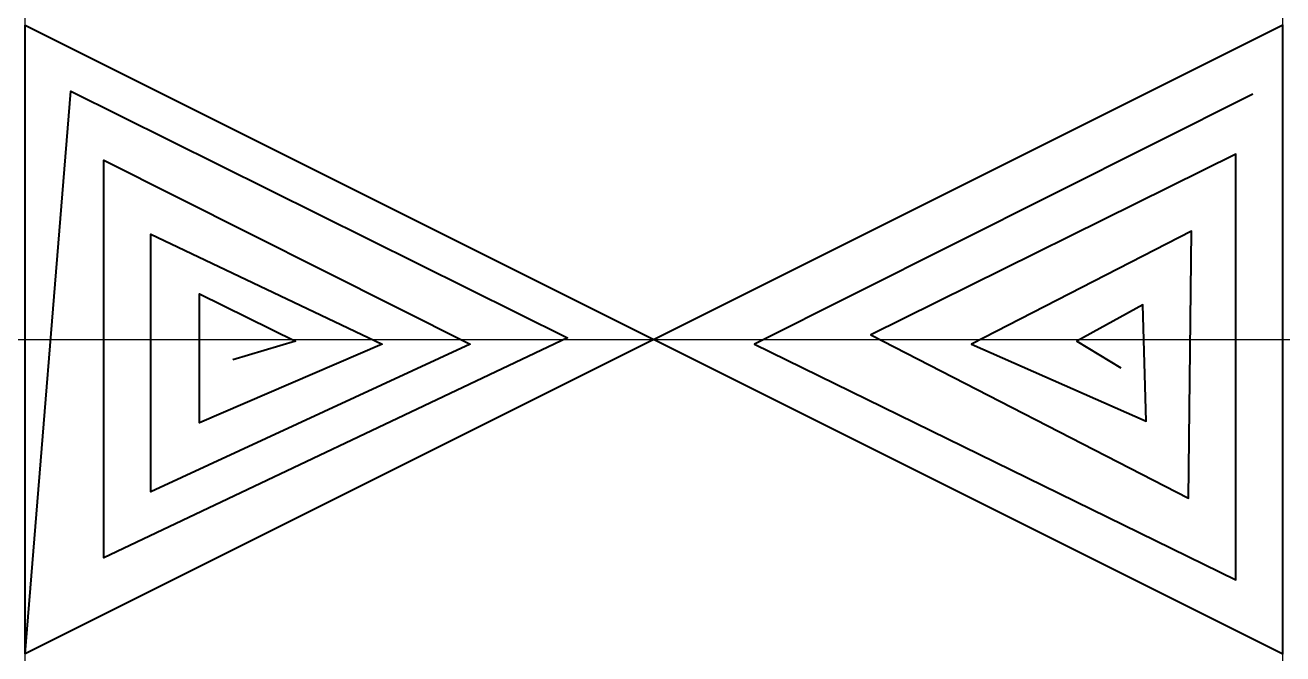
# Model space of a CAD drawing. Header units: metres. Extents: x -0.004 to 0.004, y -0.00197 to 0.00203.
import ezdxf

# ---------------------------------------------------------------- set-up
doc = ezdxf.new("R2010")
doc.units = ezdxf.units.M
doc.header["$PDMODE"] = 2
doc.layers.add('Level 7', color=7, linetype='Continuous')

# ---------------------------------------------------------------- blocks, each defined once
blk = doc.blocks.new('0010031')
at = {"layer": 'Level 7', "color": 2, "linetype": 'Continuous', "lineweight": 40, "flags": 128}
for points in [[(-0.004, -0.00197), (-0.004, 0.00203), (0.004, -0.00197), (0.004, 0.00203), (-0.004, -0.00197), (-0.00371, 0.00161), (-0.00055, 0.00004), (-0.0035, -0.00136), (-0.0035, 0.00117), (-0.00117, 0), (-0.0032, -0.00094), (-0.0032, 0.0007), (-0.00173, 0), (-0.00289, -0.0005), (-0.00289, 0.00032), (-0.00228, 0.00002), (-0.00268, -0.0001)], [(0.00381, 0.00159), (0.00064, 0), (0.0037, -0.0015), (0.0037, 0.00121), (0.00138, 0.00006), (0.0034, -0.00098), (0.00342, 0.00072), (0.00202, 0), (0.00313, -0.00049), (0.00311, 0.00025), (0.00269, 0.00002), (0.00297, -0.00015)]]:
    blk.add_lwpolyline(points, dxfattribs=at)

msp = doc.modelspace()

# ---------------------------------------------------------------- linework, layer by layer
for p in [(-0.004, 0.00003), (0.004, 0.00003)]:
    msp.add_point(p)

# ---------------------------------------------------------------- block references
msp.add_blockref('0010031', (0, 0))

doc.saveas('drawing.dxf')
